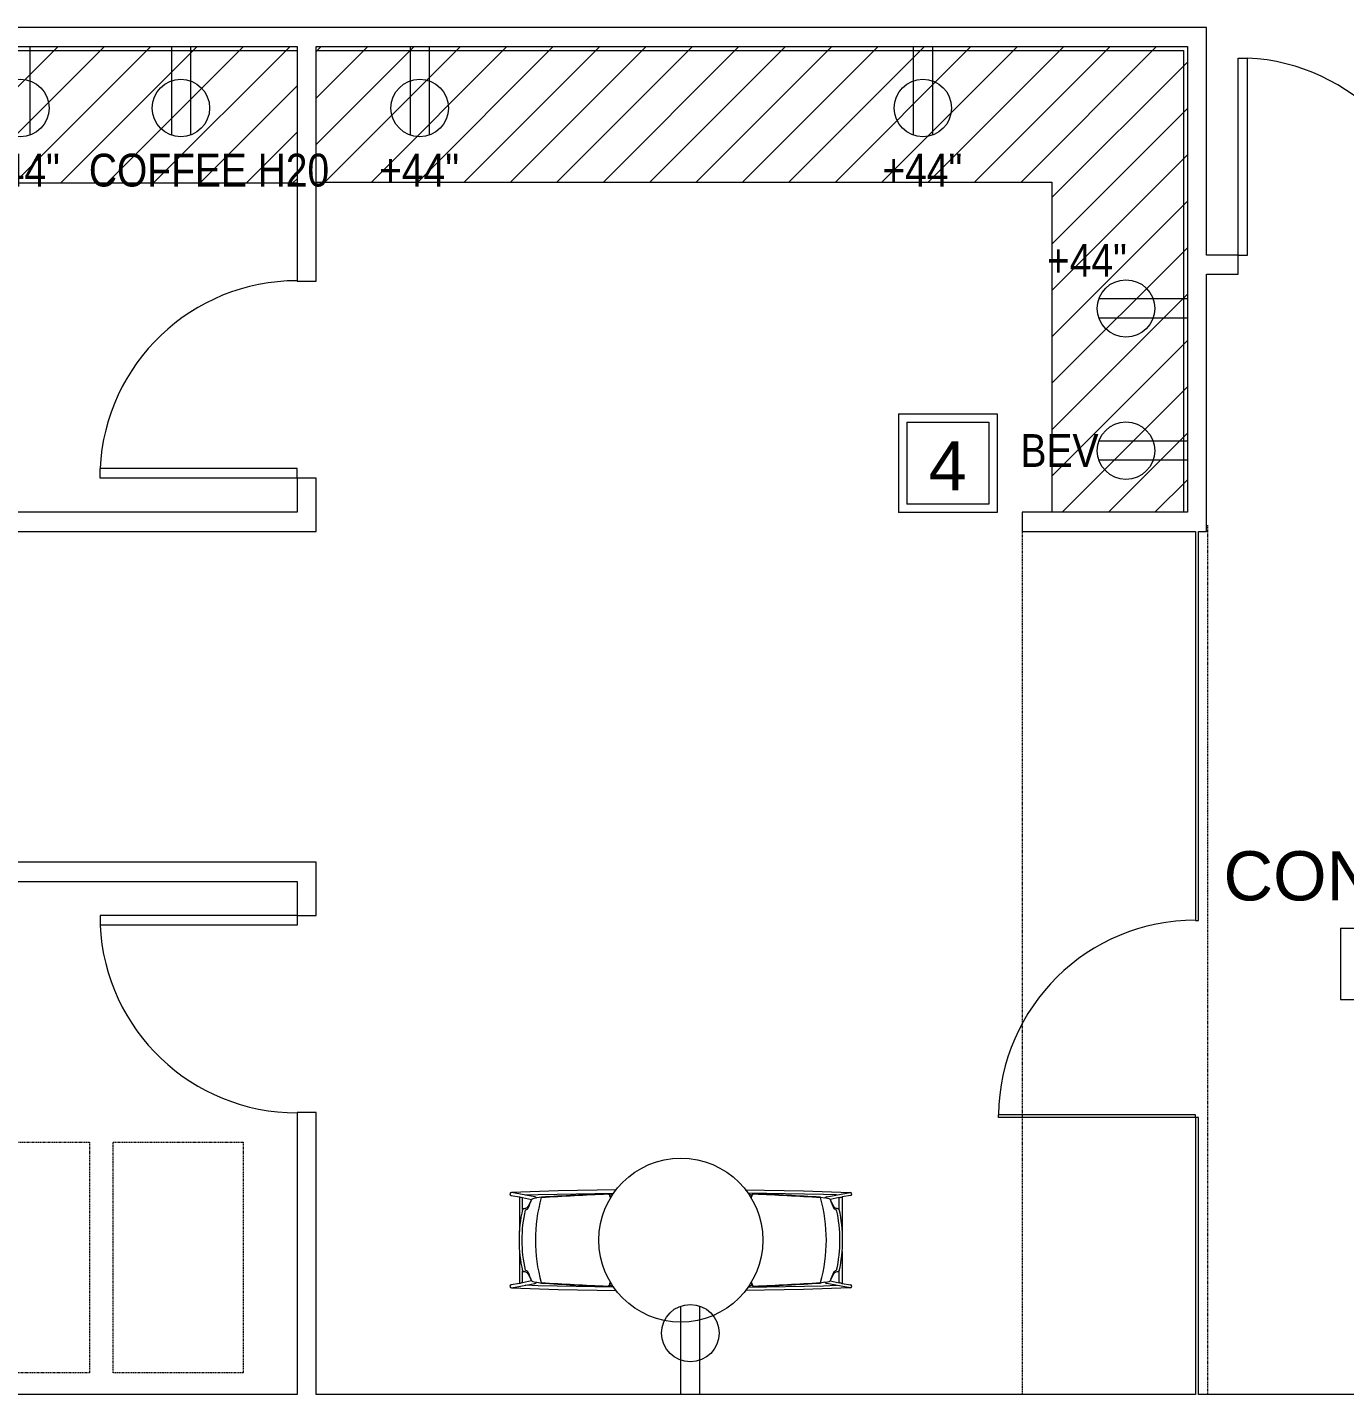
# Model space of a CAD drawing. Header units: inches. Extents: x 1 to 4637, y -664 to 702.
# Drawn here: x 2786.8 to 3027.7, y -427.2 to -177.2 of the extents above; entities that cross this region are included whole.
import ezdxf

# ---------------------------------------------------------------- set-up
doc = ezdxf.new("R2010")
doc.units = ezdxf.units.IN
doc.header["$MEASUREMENT"] = 0
doc.linetypes.add('Hidden 1_8_', pattern=[0.1875, 0.125, -0.0625])
doc.linetypes.add('IMPORT-Hidden 1_8_', pattern=[0.1875, 0.125, -0.0625])
for name, color, linetype, lineweight in [('A-ANNO-NOTE', 131, 'Continuous', 20), ('A-AREA-IDEN', 2, 'Continuous', 20), ('A-DETL-HDLN', 7, 'IMPORT-Hidden 1_8_', 9), ('A-DOOR', 31, 'Continuous', 9), ('E-ELEC-FIXT-IDEN', 2, 'Continuous', 9), ('I-FURN', 30, 'Continuous', 9), ('I-WALL', 2, 'Continuous', 9), ('Q-CASE', 31, 'Continuous', 9)]:
    doc.layers.add(name, color=color, linetype=linetype, lineweight=lineweight)
doc.styles.add('Arial', font='arial.ttf', dxfattribs={"height": 9})
doc.styles.add('Arial_2', font='arial.ttf', dxfattribs={"width": 0.85, "height": 6})

# ---------------------------------------------------------------- blocks, each defined once
blk = doc.blocks.new('Single-Glass - No Frame - 36_ x 96_-2397043-New Construction - Tel_Data_Elec Plan')
at = {"layer": 'A-DOOR', "color": 250, "lineweight": 20}
for p, q in [((17.5, -0.25), (17.5, -36.31)), ((18, -0.25), (17.5, -0.25)), ((18, -0.25), (18, -36.31)), ((18, -36.31), (17.5, -36.31))]:
    blk.add_line(p, q, dxfattribs=at)
at = {"layer": 'A-DOOR'}
blk.add_arc((18, -0.25), 36.07, 180, 269.2057, dxfattribs=at)
blk = doc.blocks.new('Single-Flush - 36_ x 96_-2398858-New Construction - Tel_Data_Elec Plan')
at = {"layer": 'A-DOOR', "color": 250, "lineweight": 20}
for p, q in [((16.25, 1.75), (16.25, 37.77)), ((18, 37.77), (16.25, 37.77)), ((18, 1.75), (18, 37.77)), ((18, 1.75), (16.25, 1.75))]:
    blk.add_line(p, q, dxfattribs=at)
at = {"layer": 'A-DOOR'}
blk.add_arc((18, 1.75), 36.07, 92.7812, 180, dxfattribs=at)
blk = doc.blocks.new('Single-Flush - 36_ x 96_-2399082-New Construction - Tel_Data_Elec Plan')
at = {"layer": 'A-DOOR', "color": 250, "lineweight": 20}
for p, q in [((16.25, -1.75), (16.25, -37.77)), ((18, -1.75), (16.25, -1.75)), ((18, -1.75), (18, -37.77)), ((18, -37.77), (16.25, -37.77))]:
    blk.add_line(p, q, dxfattribs=at)
at = {"layer": 'A-DOOR'}
blk.add_arc((18, -1.75), 36.07, 180, 267.2188, dxfattribs=at)
blk = doc.blocks.new('Single-Flush - 36_ x 96_-2392455-New Construction - Tel_Data_Elec Plan')
at = {"layer": 'A-DOOR', "color": 250, "lineweight": 20}
for p, q in [((16.25, -1.75), (16.25, -37.77)), ((18, -1.75), (16.25, -1.75)), ((18, -1.75), (18, -37.77)), ((18, -37.77), (16.25, -37.77))]:
    blk.add_line(p, q, dxfattribs=at)
at = {"layer": 'A-DOOR'}
blk.add_arc((18, -1.75), 36.07, 180, 267.2188, dxfattribs=at)
blk = doc.blocks.new('Counter Top - L Shaped - Standard Counter Top w_ Backsplash-2482375-New Construction - Tel_Data_Elec Plan')
at = {"layer": 'Q-CASE', "lineweight": 13}
h = blk.add_hatch(dxfattribs=at)
h.set_pattern_fill('FP_3', color=8, style=0, pattern_type=2)
h.set_pattern_definition([(135, (-228.002, -3700.16), (-4.242641, -4.242641), [])])
h.paths.add_polyline_path([(37.89, -24.79), (37.89, 0), (-47.26, 0), (-47.26, -159.31), (-22.47, -159.31), (-22.47, -24.79), (13.09, -24.79)], flags=0)
for p, q in [((-46.51, -0.75), (37.89, -0.75)), ((-46.51, -159.31), (-46.51, -0.75)), ((-46.51, -0.75), (37.89, -0.75)), ((-46.51, -159.31), (-46.51, -0.75)), ((-22.47, -159.31), (-22.47, -24.79)), ((-22.47, -24.79), (37.89, -24.79))]:
    blk.add_line(p, q, dxfattribs=at)
blk = doc.blocks.new('Counter Top - Standard Counter Top w_ Backsplash-2513487-New Construction - Tel_Data_Elec Plan')
at = {"layer": 'Q-CASE', "lineweight": 13}
h = blk.add_hatch(dxfattribs=at)
h.set_pattern_fill('FP_4', color=8, style=0, pattern_type=2)
h.set_pattern_definition([(225, (3490.09, -180.74), (4.242641, -4.242641), [])])
h.paths.add_polyline_path([(65.54, 25), (-47.26, 25), (-47.26, 0), (103.03, 0), (103.03, 25), (96.48, 25)], flags=0)
h.paths.add_polyline_path([(65.54, 22.58), (65.54, 1.58), (35.54, 1.58), (35.54, 22.58)], flags=0)
for p, q in [((-47.26, 25), (103.03, 25)), ((103.03, 0), (103.03, 25)), ((103.03, 0.75), (-47.26, 0.75))]:
    blk.add_line(p, q, dxfattribs=at)
blk = doc.blocks.new('Combo - Cafe Table Chairs - Seats 2 - 2-6 diameter - Combo - Cafe Table Chairs - Seats 2 - 2-6 diameter-1889663-New Construction - Tel_Data_Elec Plan')
at = {"layer": 'I-FURN'}
for p, q in [((-8.74, 30.97), (-9.04, 22.44)), ((-8.74, 30.94), (-7.91, 26.67)), ((-7.9, 29.5), (-8.16, 31.01)), ((8.16, 31.01), (7.9, 29.5)), ((7.91, 26.67), (8.74, 30.94)), ((9.04, 22.44), (8.74, 30.97)), ((-8.34, 26.09), (-8.26, 28.46)), ((-2.06, 29.5), (-7.98, 29.5)), ((-7.8, 28.96), (-5.63, 28.96)), ((-7.46, 27.33), (-7.8, 28.96)), ((-6.14, 27.92), (-7.46, 27.33)), ((7.95, 29.5), (1.57, 29.5)), ((5.63, 28.96), (7.8, 28.96)), ((7.46, 27.33), (6.14, 27.92)), ((7.8, 28.96), (7.46, 27.33)), ((8.26, 28.46), (8.34, 26.09)), ((-8.58, 12.27), (-8.34, 26.09)), ((-7.71, 26.34), (-7.85, 25.51)), ((7.85, 25.51), (7.71, 26.34)), ((8.34, 26.09), (8.58, 12.27)), ((-9.04, 22.44), (-9.22, 11.78)), ((9.22, 11.78), (9.04, 22.44)), ((-8.22, 13), (-8.58, 12.27)), ((8.58, 12.27), (8.24, 12.94)), ((-9.04, -22.44), (-9.22, -11.78)), ((-8.58, -12.27), (-8.34, -26.09)), ((-8.22, -13), (-8.58, -12.27)), ((8.58, -12.27), (8.24, -12.94)), ((8.34, -26.09), (8.58, -12.27)), ((9.22, -11.78), (9.04, -22.44)), ((-8.74, -30.97), (-9.04, -22.44)), ((9.04, -22.44), (8.74, -30.97)), ((-8.74, -30.94), (-7.91, -26.67)), ((-8.34, -26.09), (-8.26, -28.46)), ((-7.71, -26.34), (-7.85, -25.51)), ((-7.46, -27.33), (-7.8, -28.96)), ((-6.14, -27.92), (-7.46, -27.33)), ((7.46, -27.33), (6.14, -27.92)), ((7.8, -28.96), (7.46, -27.33)), ((7.85, -25.51), (7.71, -26.34)), ((7.91, -26.67), (8.74, -30.94)), ((8.26, -28.46), (8.34, -26.09)), ((-7.9, -29.5), (-8.16, -31.01)), ((-2.06, -29.5), (-7.98, -29.5)), ((-7.8, -28.96), (-5.63, -28.96)), ((7.95, -29.5), (1.57, -29.5)), ((5.63, -28.96), (7.8, -28.96)), ((8.16, -31.01), (7.9, -29.5))]:
    blk.add_line(p, q, dxfattribs=at)
blk.add_circle((0, 0), 15, dxfattribs=at)
for centre, radius, start, end in [((-8.45, 30.96), 0.289, 10.0097, 178), ((8.45, 30.96), 0.289, 2, 169.9903), ((-8.58, 29.01), 0.776, 356.5344, 39.4992), ((-9.02, 33.93), 6.78, 283.3033, 298.1887), ((-6.27, 28.29), 0.388, 289.7995, 346.241), ((-12.54, 30.14), 6.92, 343.7086, 348.7734), ((-6.52, 28.71), 1.03, 313.2055, 346.7945), ((-5.55, 28.78), 0.198, 113.3773, 176.6227), ((0, 3.84), 25.74, 77.3725, 102.6275), ((0, 3.84), 25.24, 77.3725, 102.6275), ((6.52, 28.71), 1.03, 193.2055, 226.7945), ((5.55, 28.78), 0.198, 3.3773, 66.6227), ((12.54, 30.14), 6.92, 191.2266, 196.2914), ((9.02, 33.93), 6.78, 241.8113, 256.6967), ((6.27, 28.29), 0.388, 193.759, 250.2005), ((8.86, 28.97), 1.06, 149.7756, 180.4738), ((863.96, -26.51), 873.36, 176.58523, 177.37683), ((863.96, -26.51), 873.28, 176.58341, 177.37683), ((-7.37, 26.78), 0.546, 191, 232.3956), ((0, -2.18), 28.78, 74.3324, 105.6676), ((-0.7, 25.1), 7.12, 161.7344, 169.9649), ((0.7, 25.1), 7.12, 10.0351, 18.2656), ((7.37, 26.78), 0.546, 307.6044, 349), ((-863.96, -26.51), 873.28, 2.61793, 3.41659), ((-863.96, -26.51), 873.36, 2.61793, 3.41477), ((-7.99, 13.44), 0.5, 177.3768, 243.2318), ((-7.99, 13.44), 0.42, 177.3768, 242.7598), ((-6.2, 18.08), 5.47, 248.3903, 254.0103), ((-6.2, 18.08), 5.39, 248.4301, 254.7006), ((6.53, 17.18), 4.49, 284.8527, 291.8871), ((6.53, 17.18), 4.57, 285.6872, 291.9482), ((8.01, 13.36), 0.4, 299.1705, 2.6179), ((8.01, 13.36), 0.48, 298.5384, 2.6179), ((-7.99, -13.44), 0.5, 116.7682, 182.6232), ((863.96, 26.51), 873.36, 182.62317, 183.41477), ((-7.99, -13.44), 0.42, 117.2402, 182.6232), ((863.96, 26.51), 873.28, 182.62317, 183.41659), ((-6.2, -18.08), 5.47, 105.9897, 111.6097), ((-6.2, -18.08), 5.39, 105.2994, 111.5699), ((6.53, -17.18), 4.49, 68.1129, 75.1473), ((6.53, -17.18), 4.57, 68.0518, 74.3128), ((-863.96, 26.51), 873.28, 356.58341, 357.38207), ((-863.96, 26.51), 873.36, 356.58523, 357.38207), ((8.01, -13.36), 0.4, 357.3821, 60.8295), ((8.01, -13.36), 0.48, 357.3821, 61.4616), ((-7.37, -26.78), 0.546, 127.6044, 169), ((0, 2.18), 28.78, 254.3324, 285.6676), ((-0.7, -25.1), 7.12, 190.0351, 198.2656), ((-9.02, -33.93), 6.78, 61.8113, 76.6967), ((9.02, -33.93), 6.78, 103.3033, 118.1887), ((0.7, -25.1), 7.12, 341.7344, 349.9649), ((7.37, -26.78), 0.546, 11, 52.3956), ((-8.58, -29.01), 0.776, 320.5008, 3.4656), ((-6.27, -28.29), 0.388, 13.759, 70.2005), ((-12.54, -30.14), 6.92, 11.2266, 16.2914), ((-6.52, -28.71), 1.03, 13.2055, 46.7945), ((-5.55, -28.78), 0.198, 183.3773, 246.6227), ((0, -3.84), 25.74, 257.3725, 282.6275), ((0, -3.84), 25.24, 257.3725, 282.6275), ((6.52, -28.71), 1.03, 133.2055, 166.7945), ((5.55, -28.78), 0.198, 293.3773, 356.6227), ((12.54, -30.14), 6.92, 163.7086, 168.7734), ((6.27, -28.29), 0.388, 109.7995, 166.241), ((8.86, -28.97), 1.06, 179.5262, 210.2244), ((-8.45, -30.96), 0.289, 182, 349.9903), ((8.45, -30.96), 0.289, 190.0097, 358)]:
    blk.add_arc(centre, radius, start, end, dxfattribs=at)
blk = doc.blocks.new('FORM Room Tag - Name _ Number-2260771-New Construction - Tel_Data_Elec Plan')
at = {"layer": 'A-AREA-IDEN'}
for p, q in [((-0.2444, -0.0231), (-0.2444, -0.1589)), ((-0.2444, -0.0231), (0.2515, -0.0231)), ((0.2515, -0.0231), (0.2515, -0.1589)), ((-0.2444, -0.1589), (0.2515, -0.1589))]:
    blk.add_line(p, q, dxfattribs=at)
blk = doc.blocks.new('FORM Equipment_Fixture Tag - Square-214315-New Construction - Tel_Data_Elec Plan')
at = {"layer": 'A-ANNO-NOTE'}
for p, q in [((-0.09375, 0.09375), (0.09375, 0.09375)), ((-0.09375, 0.09375), (0.09375, 0.09375)), ((-0.09375, 0.09375), (0.09375, 0.09375)), ((-0.09375, 0.09375), (-0.09375, -0.09375)), ((-0.078125, 0.078125), (-0.078125, -0.078125)), ((-0.078125, 0.078125), (0.078125, 0.078125)), ((0.078125, 0.078125), (0.078125, -0.078125)), ((0.09375, 0.09375), (0.09375, -0.09375)), ((0.09375, -0.09375), (-0.09375, -0.09375)), ((0.078125, -0.078125), (-0.078125, -0.078125))]:
    blk.add_line(p, q, dxfattribs=at)

msp = doc.modelspace()

# ---------------------------------------------------------------- linework, layer by layer
at = {"layer": 'A-ANNO-NOTE'}
for p, q in [((2787.28, -180.74), (2787.28, -196.94)), ((2813.13, -180.74), (2813.13, -196.94)), ((2816.61, -180.74), (2816.61, -196.94)), ((2856.79, -180.74), (2856.79, -196.94)), ((2860.28, -180.74), (2860.28, -196.94)), ((2948.79, -180.74), (2948.79, -196.94)), ((2952.28, -180.74), (2952.28, -196.94)), ((2998.92, -226.9), (2982.72, -226.9)), ((2998.92, -230.39), (2982.72, -230.39)), ((2998.92, -252.9), (2982.72, -252.9)), ((2998.92, -256.39), (2982.72, -256.39)), ((2906.29, -427.23), (2906.29, -411.03)), ((2909.77, -427.23), (2909.77, -411.03))]:
    msp.add_line(p, q, dxfattribs=at)
for centre in [(2785.54, -191.99), (2814.87, -191.99), (2858.54, -191.99), (2950.54, -191.99), (2987.68, -228.64), (2987.68, -254.64), (2908.03, -415.98)]:
    msp.add_circle(centre, 5.25, dxfattribs=at)
at = {"layer": 'A-DETL-HDLN', "linetype": 'Hidden 1_8_'}
for p, q in [((2968.67, -269.39), (2968.67, -427.23)), ((3002.67, -427.23), (3002.67, -268.23)), ((2774.15, -381.06), (2798.15, -381.06)), ((2798.15, -381.06), (2798.15, -423.23)), ((2802.48, -381.06), (2826.29, -381.06)), ((2802.48, -423.23), (2802.48, -381.06)), ((2826.29, -381.06), (2826.29, -423.23)), ((2798.15, -423.23), (2774.15, -423.23)), ((2826.29, -423.23), (2802.48, -423.23))]:
    msp.add_line(p, q, dxfattribs=at)
at = {"layer": 'I-WALL', "color": 250, "lineweight": 20}
for p, q in [((3002.42, -177.24), (2462.67, -177.24)), ((3002.42, -218.89), (3002.42, -177.24)), ((2642.75, -180.74), (2836.12, -180.74)), ((2836.12, -180.74), (2836.12, -223.64)), ((2839.62, -223.64), (2839.62, -180.74)), ((2839.62, -180.74), (2998.92, -180.74)), ((2998.92, -180.74), (2998.92, -265.89)), ((3008.17, -218.89), (3002.42, -218.89)), ((3008.17, -222.39), (3008.17, -218.89)), ((3002.42, -269.39), (3002.42, -222.39)), ((3002.42, -222.39), (3008.17, -222.39)), ((2836.12, -223.64), (2839.62, -223.64)), ((2839.62, -259.64), (2836.12, -259.64)), ((2836.12, -259.64), (2836.12, -265.89)), ((2839.62, -269.39), (2839.62, -259.64)), ((2836.12, -265.89), (2642.75, -265.89)), ((2998.92, -265.89), (2968.67, -265.89)), ((2968.67, -265.89), (2968.67, -269.39)), ((2551.25, -269.39), (2839.62, -269.39)), ((2968.67, -269.39), (3000.42, -269.39)), ((3000.42, -269.39), (3000.42, -340.54)), ((3000.92, -269.39), (3002.42, -269.39)), ((3000.92, -340.54), (3000.92, -269.39)), ((2839.62, -329.89), (2551.25, -329.89)), ((2839.62, -339.64), (2839.62, -329.89)), ((2554.75, -333.39), (2836.12, -333.39)), ((2836.12, -333.39), (2836.12, -339.64)), ((2836.12, -339.64), (2839.62, -339.64)), ((3000.42, -340.54), (3000.92, -340.54)), ((2839.62, -375.64), (2836.12, -375.64)), ((2836.12, -375.64), (2836.12, -427.23)), ((2839.62, -427.23), (2839.62, -375.64)), ((3000.42, -376.54), (3000.42, -427.23)), ((3000.92, -376.54), (3000.42, -376.54)), ((3000.92, -427.23), (3000.92, -376.54)), ((2836.12, -427.23), (2554.75, -427.23)), ((3000.42, -427.23), (2839.62, -427.23)), ((3029.79, -427.23), (3000.92, -427.23))]:
    msp.add_line(p, q, dxfattribs=at)

# ---------------------------------------------------------------- block references
at = {"layer": 'A-ANNO-NOTE', "xscale": 96, "yscale": 96, "zscale": 96}
msp.add_blockref('FORM Equipment_Fixture Tag - Square-214315-New Construction - Tel_Data_Elec Plan', (2955.11, -256.92), dxfattribs=at)
at = {"layer": 'A-AREA-IDEN', "xscale": 95.99999999999994, "yscale": 95.99999999999994, "zscale": 95.99999999999994}
msp.add_blockref('FORM Room Tag - Name _ Number-2260771-New Construction - Tel_Data_Elec Plan', (3050.37, -339.72), dxfattribs=at)
at = {"layer": 'A-DOOR', "lineweight": 13}
for name, p, rotation in [('Single-Flush - 36_ x 96_-2392455-New Construction - Tel_Data_Elec Plan', (3026.17, -220.64), 180), ('Single-Flush - 36_ x 96_-2399082-New Construction - Tel_Data_Elec Plan', (2837.87, -241.64), 270), ('Single-Flush - 36_ x 96_-2398858-New Construction - Tel_Data_Elec Plan', (2837.87, -357.64), 90), ('Single-Glass - No Frame - 36_ x 96_-2397043-New Construction - Tel_Data_Elec Plan', (3000.67, -358.54), 270)]:
    msp.add_blockref(name, p, dxfattribs=dict(at, rotation=rotation))
at = {"layer": 'I-FURN', "rotation": 89.99999999999984}
msp.add_blockref('Combo - Cafe Table Chairs - Seats 2 - 2-6 diameter - Combo - Cafe Table Chairs - Seats 2 - 2-6 diameter-1889663-New Construction - Tel_Data_Elec Plan', (2906.29, -398.98), dxfattribs=at)
at = {"layer": 'Q-CASE', "lineweight": 13}
for name, p, rotation in [('Counter Top - Standard Counter Top w_ Backsplash-2513487-New Construction - Tel_Data_Elec Plan', (2788.85, -180.74), 180), ('Counter Top - L Shaped - Standard Counter Top w_ Backsplash-2482375-New Construction - Tel_Data_Elec Plan', (2998.92, -228), 269.9999999999997)]:
    msp.add_blockref(name, p, dxfattribs=dict(at, rotation=rotation))

# ---------------------------------------------------------------- texts
at = {"layer": 'A-ANNO-NOTE', "lineweight": 9, "insert": (2951.59, -252.9), "char_height": 9, "width": 8.484, "attachment_point": 1, "style": 'Arial'}
msp.add_mtext('4', dxfattribs=at)
at = {"layer": 'A-AREA-IDEN', "lineweight": 9, "insert": (3005.5, -327.87), "char_height": 9, "width": 108.474, "attachment_point": 1, "style": 'Arial'}
msp.add_mtext('CONFERENCE', dxfattribs=at)
at = {"layer": 'E-ELEC-FIXT-IDEN', "char_height": 6, "attachment_point": 1, "style": 'Arial_2'}
for s, insert, width in [('+44"', (2778.13, -200.34), 18.0285), ('COFFEE H20', (2798.04, -200.34), 54.8581), ('+44"', (2851.13, -200.34), 18.0285), ('+44"', (2943.13, -200.34), 18.0285), ('+44"', (2973.23, -216.83), 18.0285), ('BEV', (2968.4, -251.61), 17.7709)]:
    msp.add_mtext(s, dxfattribs=dict(at, insert=insert, width=width))

doc.saveas('drawing.dxf')
